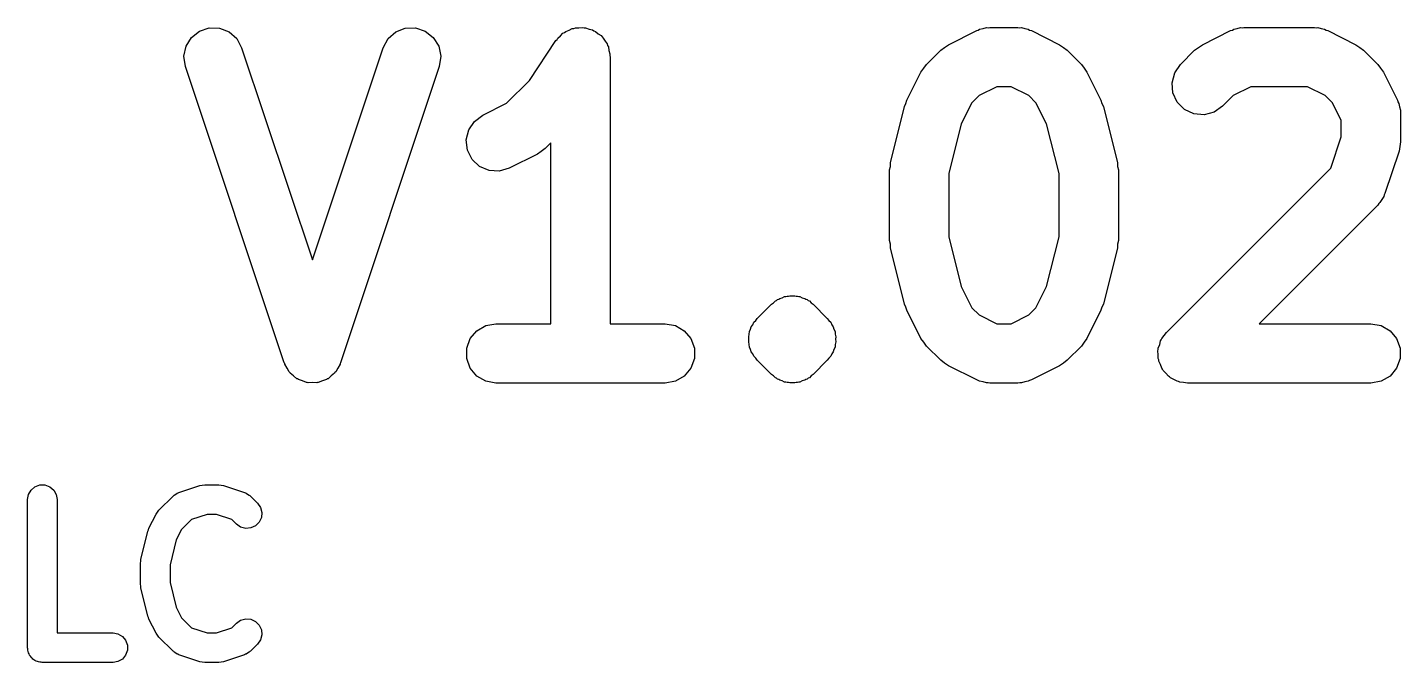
# Model space of a CAD drawing. Extents: x 131.8 to 150.6, y -85.4 to -82.2.
# Drawn here: x 143.62 to 150.57, y -85.4 to -82.19 of the extents above; entities that cross this region are included whole.
import ezdxf

# ---------------------------------------------------------------- set-up
doc = ezdxf.new("R2010")
doc.units = 0
doc.header["$MEASUREMENT"] = 0
doc.layers.add('BLACK', color=7, linetype='CONTINUOUS')

msp = doc.modelspace()

# ---------------------------------------------------------------- linework, layer by layer
at = {"layer": 'Black'}
for p, q in [((144.454, -82.2386), (144.495, -82.2063)), ((144.495, -82.2063), (144.544, -82.1898)), ((144.544, -82.1898), (144.596, -82.1912)), ((144.596, -82.1912), (144.645, -82.2104)), ((145.488, -82.2104), (145.536, -82.1912)), ((145.536, -82.1912), (145.588, -82.1898)), ((145.588, -82.1898), (145.637, -82.2063)), ((145.637, -82.2063), (145.678, -82.2386)), ((146.348, -82.2083), (146.365, -82.2021)), ((146.365, -82.2021), (146.381, -82.1942)), ((146.381, -82.1942), (146.389, -82.1933)), ((146.389, -82.1933), (146.397, -82.1904)), ((146.397, -82.1904), (146.415, -82.1904)), ((146.415, -82.1904), (146.433, -82.1885)), ((146.433, -82.1885), (146.441, -82.1904)), ((146.441, -82.1904), (146.449, -82.1904)), ((146.449, -82.1904), (146.466, -82.1966)), ((146.466, -82.1966), (146.483, -82.2008)), ((146.483, -82.2008), (146.49, -82.2054)), ((146.49, -82.2054), (146.498, -82.2083)), ((148.285, -82.2754), (148.428, -82.204)), ((148.428, -82.204), (148.436, -82.2015)), ((148.436, -82.2015), (148.443, -82.1972)), ((148.443, -82.1972), (148.461, -82.1942)), ((148.461, -82.1942), (148.477, -82.1892)), ((148.477, -82.1892), (148.486, -82.1897)), ((148.486, -82.1897), (148.495, -82.1882)), ((148.495, -82.1882), (148.637, -82.1882)), ((148.637, -82.1882), (148.646, -82.1897)), ((148.646, -82.1897), (148.655, -82.1892)), ((148.655, -82.1892), (148.671, -82.1942)), ((148.671, -82.1942), (148.689, -82.1972)), ((148.689, -82.1972), (148.696, -82.2015)), ((148.696, -82.2015), (148.705, -82.204)), ((148.705, -82.204), (148.847, -82.2754)), ((149.57, -82.2754), (149.713, -82.204)), ((149.713, -82.204), (149.722, -82.2015)), ((149.722, -82.2015), (149.729, -82.1972)), ((149.729, -82.1972), (149.746, -82.1942)), ((149.746, -82.1942), (149.763, -82.1892)), ((149.763, -82.1892), (149.772, -82.1897)), ((149.772, -82.1897), (149.78, -82.1882)), ((149.78, -82.1882), (150.137, -82.1882)), ((150.137, -82.1882), (150.146, -82.1897)), ((150.146, -82.1897), (150.155, -82.1892)), ((150.155, -82.1892), (150.171, -82.1942)), ((150.171, -82.1942), (150.189, -82.1972)), ((150.189, -82.1972), (150.196, -82.2015)), ((150.196, -82.2015), (150.205, -82.204)), ((150.205, -82.204), (150.347, -82.2754)), ((144.427, -82.283), (144.454, -82.2386)), ((144.645, -82.2104), (144.684, -82.2449)), ((144.684, -82.2449), (144.708, -82.2907)), ((145.424, -82.2907), (145.449, -82.2449)), ((145.449, -82.2449), (145.488, -82.2104)), ((145.678, -82.2386), (145.706, -82.283)), ((146.164, -82.4569), (146.298, -82.255)), ((146.298, -82.255), (146.304, -82.249)), ((146.304, -82.249), (146.308, -82.2418)), ((146.308, -82.2418), (146.322, -82.2302)), ((146.322, -82.2302), (146.334, -82.2173)), ((146.334, -82.2173), (146.342, -82.2136)), ((146.342, -82.2136), (146.348, -82.2083)), ((146.498, -82.2083), (146.512, -82.2198)), ((146.512, -82.2198), (146.527, -82.2297)), ((146.527, -82.2297), (146.532, -82.2364)), ((146.532, -82.2364), (146.538, -82.2418)), ((146.538, -82.2418), (146.547, -82.2573)), ((146.547, -82.2573), (146.558, -82.2717)), ((146.558, -82.2717), (146.56, -82.2797)), ((148.265, -82.2897), (148.285, -82.2754)), ((148.847, -82.2754), (148.867, -82.2897)), ((149.551, -82.2897), (149.57, -82.2754)), ((150.347, -82.2754), (150.367, -82.2897)), ((144.416, -82.3341), (144.427, -82.283)), ((144.424, -82.3856), (144.416, -82.3341)), ((144.708, -82.2907), (145.066, -83.3638)), ((145.066, -83.3638), (145.424, -82.2907)), ((145.706, -82.283), (145.716, -82.3341)), ((145.716, -82.3341), (145.708, -82.3856)), ((146.56, -82.2797), (146.564, -82.2869)), ((146.564, -82.2869), (146.567, -82.3045)), ((146.567, -82.3045), (146.572, -82.3217)), ((146.572, -82.3217), (146.572, -82.33)), ((146.572, -82.33), (146.573, -82.3382)), ((146.573, -82.3382), (146.573, -83.6882)), ((148.174, -82.375), (148.246, -82.3035)), ((148.246, -82.3035), (148.265, -82.2897)), ((148.867, -82.2897), (148.886, -82.3035)), ((148.886, -82.3035), (148.958, -82.375)), ((149.46, -82.375), (149.531, -82.3035)), ((149.531, -82.3035), (149.551, -82.2897)), ((150.367, -82.2897), (150.386, -82.3035)), ((150.386, -82.3035), (150.458, -82.375)), ((144.924, -83.8856), (144.424, -82.3856)), ((145.708, -82.3856), (145.208, -83.8856)), ((148.075, -82.5568), (148.146, -82.4139)), ((148.146, -82.4139), (148.16, -82.3946)), ((148.16, -82.3946), (148.174, -82.375)), ((148.958, -82.375), (148.972, -82.3946)), ((148.972, -82.3946), (148.986, -82.4139)), ((148.986, -82.4139), (149.057, -82.5568)), ((149.43, -82.4176), (149.46, -82.375)), ((150.458, -82.375), (150.472, -82.3946)), ((150.472, -82.3946), (150.486, -82.4139)), ((150.486, -82.4139), (150.557, -82.5568)), ((146.049, -82.572), (146.164, -82.4569)), ((149.417, -82.468), (149.43, -82.4176)), ((149.421, -82.5199), (149.417, -82.468)), ((148.441, -82.5329), (148.404, -82.5699)), ((148.53, -82.4882), (148.441, -82.5329)), ((148.602, -82.4882), (148.53, -82.4882)), ((148.691, -82.5329), (148.602, -82.4882)), ((148.728, -82.5699), (148.691, -82.5329)), ((149.443, -82.5671), (149.421, -82.5199)), ((149.726, -82.5329), (149.672, -82.5871)), ((149.816, -82.4882), (149.726, -82.5329)), ((150.102, -82.4882), (149.816, -82.4882)), ((150.191, -82.5329), (150.102, -82.4882)), ((150.228, -82.5699), (150.191, -82.5329)), ((145.928, -82.6326), (146.049, -82.572)), ((147.992, -82.8732), (148.063, -82.5875)), ((148.063, -82.5875), (148.07, -82.5725)), ((148.07, -82.5725), (148.075, -82.5568)), ((148.404, -82.5699), (148.35, -82.6762)), ((148.782, -82.6762), (148.728, -82.5699)), ((149.057, -82.5568), (149.062, -82.5725)), ((149.062, -82.5725), (149.069, -82.5875)), ((149.069, -82.5875), (149.14, -82.8732)), ((149.48, -82.6039), (149.443, -82.5671)), ((149.527, -82.6259), (149.48, -82.6039)), ((149.629, -82.617), (149.579, -82.6305)), ((149.672, -82.5871), (149.629, -82.617)), ((150.273, -82.6593), (150.228, -82.5699)), ((150.557, -82.5568), (150.56, -82.5651)), ((150.56, -82.5651), (150.564, -82.5726)), ((150.564, -82.5726), (150.567, -82.5899)), ((150.567, -82.5899), (150.572, -82.6067)), ((150.572, -82.6067), (150.572, -82.6154)), ((150.572, -82.6154), (150.573, -82.6239)), ((145.857, -82.7071), (145.886, -82.6636)), ((145.886, -82.6636), (145.928, -82.6326)), ((148.35, -82.6762), (148.287, -82.9281)), ((148.845, -82.9281), (148.782, -82.6762)), ((149.579, -82.6305), (149.527, -82.6259)), ((150.273, -82.7424), (150.273, -82.6593)), ((150.573, -82.6239), (150.573, -82.7667)), ((145.845, -82.7578), (145.857, -82.7071)), ((145.851, -82.8095), (145.845, -82.7578)), ((150.221, -82.9), (150.273, -82.7424)), ((145.874, -82.8561), (145.851, -82.8095)), ((146.205, -82.8295), (146.062, -82.9009)), ((146.224, -82.8152), (146.205, -82.8295)), ((146.244, -82.8014), (146.224, -82.8152)), ((146.273, -82.7717), (146.244, -82.8014)), ((146.273, -83.6882), (146.273, -82.7717)), ((150.566, -82.8142), (150.494, -83.0285)), ((150.569, -82.7904), (150.566, -82.8142)), ((150.573, -82.7667), (150.569, -82.7904)), ((145.912, -82.8919), (145.874, -82.8561)), ((145.96, -82.9126), (145.912, -82.8919)), ((146.062, -82.9009), (146.012, -82.9158)), ((147.987, -82.9096), (147.991, -82.8915)), ((147.991, -82.8915), (147.992, -82.8732)), ((149.14, -82.8732), (149.141, -82.8915)), ((149.141, -82.8915), (149.145, -82.9096)), ((149.389, -83.7321), (150.221, -82.9)), ((146.012, -82.9158), (145.96, -82.9126)), ((147.987, -83.2667), (147.987, -82.9096)), ((148.287, -82.9281), (148.287, -83.2483)), ((148.845, -83.2483), (148.845, -82.9281)), ((149.145, -82.9096), (149.145, -83.2667)), ((150.49, -83.0361), (150.488, -83.0444)), ((150.494, -83.0285), (150.49, -83.0361)), ((150.458, -83.0871), (149.857, -83.6882)), ((150.463, -83.08), (150.458, -83.0871)), ((150.469, -83.0743), (150.463, -83.08)), ((150.478, -83.0588), (150.469, -83.0743)), ((150.488, -83.0444), (150.478, -83.0588)), ((148.287, -83.2483), (148.35, -83.5001)), ((148.782, -83.5001), (148.845, -83.2483)), ((147.991, -83.2848), (147.987, -83.2667)), ((147.992, -83.3031), (147.991, -83.2848)), ((148.063, -83.5888), (147.992, -83.3031)), ((149.14, -83.3031), (149.069, -83.5888)), ((149.141, -83.2848), (149.14, -83.3031)), ((149.145, -83.2667), (149.141, -83.2848)), ((148.35, -83.5001), (148.404, -83.6065)), ((148.728, -83.6065), (148.782, -83.5001)), ((147.317, -83.6607), (147.389, -83.5892)), ((147.389, -83.5892), (147.399, -83.5817)), ((147.399, -83.5817), (147.409, -83.5724)), ((147.409, -83.5724), (147.415, -83.5697)), ((147.415, -83.5697), (147.42, -83.5654)), ((147.42, -83.5654), (147.426, -83.5632)), ((147.426, -83.5632), (147.431, -83.5594)), ((147.431, -83.5594), (147.444, -83.556)), ((147.444, -83.556), (147.456, -83.5504)), ((147.456, -83.5504), (147.462, -83.5498)), ((147.462, -83.5498), (147.469, -83.5476)), ((147.469, -83.5476), (147.475, -83.5476)), ((147.475, -83.5476), (147.482, -83.5459)), ((147.482, -83.5459), (147.495, -83.547)), ((147.495, -83.547), (147.508, -83.5459)), ((147.508, -83.5459), (147.514, -83.5476)), ((147.514, -83.5476), (147.521, -83.5476)), ((147.521, -83.5476), (147.527, -83.5498)), ((147.527, -83.5498), (147.533, -83.5504)), ((147.533, -83.5504), (147.545, -83.556)), ((147.545, -83.556), (147.558, -83.5594)), ((147.558, -83.5594), (147.563, -83.5632)), ((147.563, -83.5632), (147.57, -83.5654)), ((147.57, -83.5654), (147.575, -83.5697)), ((147.575, -83.5697), (147.581, -83.5724)), ((147.581, -83.5724), (147.59, -83.5817)), ((147.59, -83.5817), (147.601, -83.5892)), ((147.601, -83.5892), (147.672, -83.6607)), ((148.07, -83.6038), (148.063, -83.5888)), ((149.069, -83.5888), (149.062, -83.6038)), ((147.31, -83.6714), (147.317, -83.6607)), ((147.672, -83.6607), (147.68, -83.6714)), ((148.075, -83.6195), (148.07, -83.6038)), ((148.146, -83.7624), (148.075, -83.6195)), ((148.404, -83.6065), (148.441, -83.6435)), ((148.441, -83.6435), (148.53, -83.6882)), ((148.602, -83.6882), (148.691, -83.6435)), ((148.691, -83.6435), (148.728, -83.6065)), ((149.057, -83.6195), (148.986, -83.7624)), ((149.062, -83.6038), (149.057, -83.6195)), ((145.865, -83.7632), (145.898, -83.7233)), ((145.898, -83.7233), (145.943, -83.6972)), ((145.943, -83.6972), (145.995, -83.6882)), ((145.995, -83.6882), (146.273, -83.6882)), ((146.573, -83.6882), (146.852, -83.6882)), ((146.852, -83.6882), (146.903, -83.6972)), ((146.903, -83.6972), (146.948, -83.7233)), ((146.948, -83.7233), (146.982, -83.7632)), ((147.277, -83.741), (147.278, -83.7279)), ((147.278, -83.7279), (147.284, -83.716)), ((147.284, -83.716), (147.287, -83.7034)), ((147.287, -83.7034), (147.295, -83.6926)), ((147.295, -83.6926), (147.3, -83.6807)), ((147.3, -83.6807), (147.31, -83.6714)), ((147.68, -83.6714), (147.689, -83.6807)), ((147.689, -83.6807), (147.694, -83.6926)), ((147.694, -83.6926), (147.702, -83.7034)), ((147.702, -83.7034), (147.705, -83.716)), ((147.705, -83.716), (147.711, -83.7279)), ((147.711, -83.7279), (147.712, -83.741)), ((148.53, -83.6882), (148.602, -83.6882)), ((149.377, -83.7482), (149.389, -83.7321)), ((149.857, -83.6882), (150.423, -83.6882)), ((150.423, -83.6882), (150.475, -83.6972)), ((150.475, -83.6972), (150.52, -83.7233)), ((150.52, -83.7233), (150.553, -83.7632)), ((145.847, -83.8121), (145.865, -83.7632)), ((146.982, -83.7632), (146.999, -83.8121)), ((147.274, -83.7537), (147.277, -83.741)), ((147.275, -83.7667), (147.274, -83.7537)), ((147.274, -83.7798), (147.275, -83.7667)), ((147.277, -83.7925), (147.274, -83.7798)), ((147.278, -83.8056), (147.277, -83.7925)), ((147.712, -83.7925), (147.711, -83.8056)), ((147.712, -83.741), (147.715, -83.7537)), ((147.715, -83.7798), (147.712, -83.7925)), ((147.715, -83.7537), (147.714, -83.7667)), ((147.714, -83.7667), (147.715, -83.7798)), ((148.16, -83.7817), (148.146, -83.7624)), ((148.174, -83.8014), (148.16, -83.7817)), ((148.246, -83.8728), (148.174, -83.8014)), ((148.958, -83.8014), (148.886, -83.8728)), ((148.972, -83.7817), (148.958, -83.8014)), ((148.986, -83.7624), (148.972, -83.7817)), ((149.347, -83.8121), (149.354, -83.7937)), ((149.354, -83.7937), (149.359, -83.7748)), ((149.359, -83.7748), (149.362, -83.7694)), ((149.362, -83.7694), (149.365, -83.7632)), ((149.365, -83.7632), (149.377, -83.7482)), ((150.553, -83.7632), (150.571, -83.8121)), ((145.847, -83.8642), (145.847, -83.8121)), ((145.865, -83.9132), (145.847, -83.8642)), ((146.999, -83.8642), (146.982, -83.9132)), ((146.999, -83.8121), (146.999, -83.8642)), ((147.284, -83.8175), (147.278, -83.8056)), ((147.287, -83.8301), (147.284, -83.8175)), ((147.295, -83.8409), (147.287, -83.8301)), ((147.3, -83.8528), (147.295, -83.8409)), ((147.31, -83.8621), (147.3, -83.8528)), ((147.317, -83.8728), (147.31, -83.8621)), ((147.389, -83.9442), (147.317, -83.8728)), ((147.672, -83.8728), (147.601, -83.9442)), ((147.68, -83.8621), (147.672, -83.8728)), ((147.689, -83.8528), (147.68, -83.8621)), ((147.694, -83.8409), (147.689, -83.8528)), ((147.702, -83.8301), (147.694, -83.8409)), ((147.705, -83.8175), (147.702, -83.8301)), ((147.711, -83.8056), (147.705, -83.8175)), ((148.265, -83.8866), (148.246, -83.8728)), ((148.886, -83.8728), (148.867, -83.8866)), ((149.345, -83.8251), (149.347, -83.8187)), ((149.347, -83.8446), (149.345, -83.8251)), ((149.347, -83.8187), (149.347, -83.8121)), ((149.347, -83.8642), (149.347, -83.8446)), ((149.349, -83.8704), (149.347, -83.8642)), ((149.35, -83.877), (149.349, -83.8704)), ((150.571, -83.8642), (150.553, -83.9132)), ((150.571, -83.8121), (150.571, -83.8642)), ((144.926, -83.8892), (144.924, -83.8856)), ((144.927, -83.8933), (144.926, -83.8892)), ((144.938, -83.9121), (144.927, -83.8933)), ((144.949, -83.9314), (144.938, -83.9121)), ((144.952, -83.9342), (144.949, -83.9314)), ((144.954, -83.9377), (144.952, -83.9342)), ((144.971, -83.9514), (144.954, -83.9377)), ((145.178, -83.9377), (145.161, -83.9514)), ((145.18, -83.9342), (145.178, -83.9377)), ((145.184, -83.9314), (145.18, -83.9342)), ((145.194, -83.9121), (145.184, -83.9314)), ((145.206, -83.8933), (145.194, -83.9121)), ((145.208, -83.8856), (145.206, -83.8892)), ((145.206, -83.8892), (145.206, -83.8933)), ((145.898, -83.9531), (145.865, -83.9132)), ((146.982, -83.9132), (146.948, -83.9531)), ((148.285, -83.9009), (148.265, -83.8866)), ((148.428, -83.9723), (148.285, -83.9009)), ((148.847, -83.9009), (148.705, -83.9723)), ((148.867, -83.8866), (148.847, -83.9009)), ((149.358, -83.8948), (149.35, -83.877)), ((149.365, -83.9132), (149.358, -83.8948)), ((149.369, -83.9182), (149.365, -83.9132)), ((149.372, -83.9242), (149.369, -83.9182)), ((149.386, -83.9381), (149.372, -83.9242)), ((149.398, -83.9531), (149.386, -83.9381)), ((150.553, -83.9132), (150.52, -83.9531)), ((144.988, -83.966), (144.971, -83.9514)), ((144.991, -83.9675), (144.988, -83.966)), ((144.995, -83.9701), (144.991, -83.9675)), ((145.016, -83.977), (144.995, -83.9701)), ((145.036, -83.9851), (145.016, -83.977)), ((145.04, -83.9852), (145.036, -83.9851)), ((145.044, -83.9865), (145.04, -83.9852)), ((145.066, -83.9859), (145.044, -83.9865)), ((145.088, -83.9865), (145.066, -83.9859)), ((145.092, -83.9852), (145.088, -83.9865)), ((145.096, -83.9851), (145.092, -83.9852)), ((145.117, -83.977), (145.096, -83.9851)), ((145.137, -83.9701), (145.117, -83.977)), ((145.141, -83.9675), (145.137, -83.9701)), ((145.145, -83.966), (145.141, -83.9675)), ((145.161, -83.9514), (145.145, -83.966)), ((145.943, -83.9791), (145.898, -83.9531)), ((145.995, -83.9882), (145.943, -83.9791)), ((146.852, -83.9882), (145.995, -83.9882)), ((146.903, -83.9791), (146.852, -83.9882)), ((146.948, -83.9531), (146.903, -83.9791)), ((147.399, -83.9518), (147.389, -83.9442)), ((147.409, -83.961), (147.399, -83.9518)), ((147.415, -83.9638), (147.409, -83.961)), ((147.42, -83.9681), (147.415, -83.9638)), ((147.426, -83.9703), (147.42, -83.9681)), ((147.431, -83.9741), (147.426, -83.9703)), ((147.444, -83.9775), (147.431, -83.9741)), ((147.456, -83.9831), (147.444, -83.9775)), ((147.462, -83.9836), (147.456, -83.9831)), ((147.469, -83.9859), (147.462, -83.9836)), ((147.475, -83.9859), (147.469, -83.9859)), ((147.482, -83.9876), (147.475, -83.9859)), ((147.495, -83.9865), (147.482, -83.9876)), ((147.508, -83.9876), (147.495, -83.9865)), ((147.514, -83.9859), (147.508, -83.9876)), ((147.521, -83.9859), (147.514, -83.9859)), ((147.527, -83.9836), (147.521, -83.9859)), ((147.533, -83.9831), (147.527, -83.9836)), ((147.545, -83.9775), (147.533, -83.9831)), ((147.558, -83.9741), (147.545, -83.9775)), ((147.563, -83.9703), (147.558, -83.9741)), ((147.57, -83.9681), (147.563, -83.9703)), ((147.575, -83.9638), (147.57, -83.9681)), ((147.581, -83.961), (147.575, -83.9638)), ((147.59, -83.9518), (147.581, -83.961)), ((147.601, -83.9442), (147.59, -83.9518)), ((148.436, -83.9748), (148.428, -83.9723)), ((148.443, -83.9791), (148.436, -83.9748)), ((148.461, -83.9822), (148.443, -83.9791)), ((148.477, -83.9872), (148.461, -83.9822)), ((148.486, -83.9867), (148.477, -83.9872)), ((148.495, -83.9882), (148.486, -83.9867)), ((148.637, -83.9882), (148.495, -83.9882)), ((148.646, -83.9867), (148.637, -83.9882)), ((148.655, -83.9872), (148.646, -83.9867)), ((148.671, -83.9822), (148.655, -83.9872)), ((148.689, -83.9791), (148.671, -83.9822)), ((148.696, -83.9748), (148.689, -83.9791)), ((148.705, -83.9723), (148.696, -83.9748)), ((149.404, -83.9564), (149.398, -83.9531)), ((149.409, -83.961), (149.404, -83.9564)), ((149.426, -83.9693), (149.409, -83.961)), ((149.443, -83.9791), (149.426, -83.9693)), ((149.45, -83.9803), (149.443, -83.9791)), ((149.456, -83.9831), (149.45, -83.9803)), ((149.475, -83.9848), (149.456, -83.9831)), ((149.495, -83.9882), (149.475, -83.9848)), ((150.423, -83.9882), (149.495, -83.9882)), ((150.475, -83.9791), (150.423, -83.9882)), ((150.52, -83.9531), (150.475, -83.9791)), ((143.624, -84.5777), (143.629, -84.552)), ((143.629, -84.552), (143.642, -84.5295)), ((143.642, -84.5295), (143.662, -84.5127)), ((143.662, -84.5127), (143.686, -84.5038)), ((143.686, -84.5038), (143.712, -84.5038)), ((143.712, -84.5038), (143.737, -84.5127)), ((143.737, -84.5127), (143.757, -84.5295)), ((143.757, -84.5295), (143.77, -84.552)), ((143.77, -84.552), (143.774, -84.5777)), ((144.289, -84.6318), (144.361, -84.5604)), ((144.361, -84.5604), (144.364, -84.5579)), ((144.364, -84.5579), (144.367, -84.5547)), ((144.367, -84.5547), (144.375, -84.5505)), ((144.375, -84.5505), (144.382, -84.5454)), ((144.382, -84.5454), (144.386, -84.5443)), ((144.386, -84.5443), (144.39, -84.5422)), ((144.39, -84.5422), (144.497, -84.5065)), ((144.497, -84.5065), (144.509, -84.5048)), ((144.509, -84.5048), (144.521, -84.5027)), ((144.521, -84.5027), (144.592, -84.5027)), ((144.592, -84.5027), (144.604, -84.5048)), ((144.604, -84.5048), (144.616, -84.5065)), ((144.616, -84.5065), (144.723, -84.5422)), ((144.723, -84.5422), (144.727, -84.5443)), ((144.727, -84.5443), (144.731, -84.5454)), ((144.731, -84.5454), (144.738, -84.5505)), ((144.738, -84.5505), (144.746, -84.5547)), ((144.746, -84.5547), (144.749, -84.5579)), ((144.749, -84.5579), (144.752, -84.5604)), ((144.752, -84.5604), (144.788, -84.5961)), ((143.624, -85.3277), (143.624, -84.5777)), ((143.774, -84.5777), (143.774, -85.2527)), ((144.282, -84.6417), (144.289, -84.6318)), ((144.788, -84.5961), (144.803, -84.6174)), ((144.803, -84.6174), (144.81, -84.6426)), ((144.239, -84.7227), (144.275, -84.6513)), ((144.275, -84.6513), (144.282, -84.6417)), ((144.454, -84.679), (144.404, -84.7293)), ((144.533, -84.6527), (144.454, -84.679)), ((144.58, -84.6527), (144.533, -84.6527)), ((144.659, -84.679), (144.58, -84.6527)), ((144.682, -84.7021), (144.659, -84.679)), ((144.703, -84.7171), (144.682, -84.7021)), ((144.797, -84.6921), (144.778, -84.7106)), ((144.808, -84.6685), (144.797, -84.6921)), ((144.81, -84.6426), (144.808, -84.6685)), ((144.198, -84.8809), (144.234, -84.7381)), ((144.234, -84.7381), (144.237, -84.7306)), ((144.237, -84.7306), (144.239, -84.7227)), ((144.404, -84.7293), (144.377, -84.7824)), ((144.729, -84.7238), (144.703, -84.7171)), ((144.754, -84.7216), (144.729, -84.7238)), ((144.778, -84.7106), (144.754, -84.7216)), ((144.377, -84.7824), (144.346, -84.9083)), ((144.196, -84.8991), (144.197, -84.8901)), ((144.196, -85.0063), (144.196, -84.8991)), ((144.197, -84.8901), (144.198, -84.8809)), ((144.346, -84.9083), (144.346, -84.997)), ((144.197, -85.0153), (144.196, -85.0063)), ((144.198, -85.0244), (144.197, -85.0153)), ((144.234, -85.1673), (144.198, -85.0244)), ((144.346, -84.997), (144.377, -85.1229)), ((144.377, -85.1229), (144.404, -85.1761)), ((144.237, -85.1748), (144.234, -85.1673)), ((144.239, -85.1827), (144.237, -85.1748)), ((144.275, -85.2541), (144.239, -85.1827)), ((144.404, -85.1761), (144.454, -85.2264)), ((144.682, -85.2032), (144.703, -85.1883)), ((144.703, -85.1883), (144.729, -85.1815)), ((144.729, -85.1815), (144.754, -85.1838)), ((144.754, -85.1838), (144.778, -85.1948)), ((143.774, -85.2527), (144.057, -85.2527)), ((144.057, -85.2527), (144.082, -85.2572)), ((144.082, -85.2572), (144.105, -85.2702)), ((144.282, -85.2637), (144.275, -85.2541)), ((144.289, -85.2736), (144.282, -85.2637)), ((144.454, -85.2264), (144.533, -85.2527)), ((144.533, -85.2527), (144.58, -85.2527)), ((144.58, -85.2527), (144.659, -85.2264)), ((144.659, -85.2264), (144.682, -85.2032)), ((144.778, -85.1948), (144.797, -85.2132)), ((144.797, -85.2132), (144.808, -85.2368)), ((144.81, -85.2628), (144.803, -85.288)), ((144.808, -85.2368), (144.81, -85.2628)), ((143.626, -85.3341), (143.624, -85.3277)), ((144.105, -85.2702), (144.121, -85.2902)), ((144.121, -85.2902), (144.13, -85.3147)), ((144.13, -85.3147), (144.13, -85.3407)), ((144.361, -85.345), (144.289, -85.2736)), ((144.788, -85.3093), (144.752, -85.345)), ((144.803, -85.288), (144.788, -85.3093)), ((143.626, -85.3407), (143.626, -85.3341)), ((143.628, -85.3469), (143.626, -85.3407)), ((143.629, -85.3533), (143.628, -85.3469)), ((143.632, -85.359), (143.629, -85.3533)), ((143.634, -85.3652), (143.632, -85.359)), ((143.639, -85.3702), (143.634, -85.3652)), ((143.642, -85.3759), (143.639, -85.3702)), ((143.647, -85.3801), (143.642, -85.3759)), ((143.651, -85.3851), (143.647, -85.3801)), ((143.657, -85.3884), (143.651, -85.3851)), ((143.662, -85.3926), (143.657, -85.3884)), ((143.668, -85.3949), (143.662, -85.3926)), ((143.674, -85.3982), (143.668, -85.3949)), ((143.68, -85.3993), (143.674, -85.3982)), ((143.686, -85.4015), (143.68, -85.3993)), ((143.693, -85.4015), (143.686, -85.4015)), ((143.699, -85.4027), (143.693, -85.4015)), ((144.057, -85.4027), (143.699, -85.4027)), ((144.082, -85.3982), (144.057, -85.4027)), ((144.105, -85.3851), (144.082, -85.3982)), ((144.121, -85.3652), (144.105, -85.3851)), ((144.13, -85.3407), (144.121, -85.3652)), ((144.364, -85.3475), (144.361, -85.345)), ((144.367, -85.3507), (144.364, -85.3475)), ((144.375, -85.3549), (144.367, -85.3507)), ((144.382, -85.3599), (144.375, -85.3549)), ((144.386, -85.3611), (144.382, -85.3599)), ((144.39, -85.3631), (144.386, -85.3611)), ((144.497, -85.3988), (144.39, -85.3631)), ((144.509, -85.4006), (144.497, -85.3988)), ((144.521, -85.4027), (144.509, -85.4006)), ((144.592, -85.4027), (144.521, -85.4027)), ((144.604, -85.4006), (144.592, -85.4027)), ((144.616, -85.3988), (144.604, -85.4006)), ((144.723, -85.3631), (144.616, -85.3988)), ((144.727, -85.3611), (144.723, -85.3631)), ((144.731, -85.3599), (144.727, -85.3611)), ((144.738, -85.3549), (144.731, -85.3599)), ((144.746, -85.3507), (144.738, -85.3549)), ((144.749, -85.3475), (144.746, -85.3507)), ((144.752, -85.345), (144.749, -85.3475))]:
    msp.add_line(p, q, dxfattribs=at)

doc.saveas('drawing.dxf')
